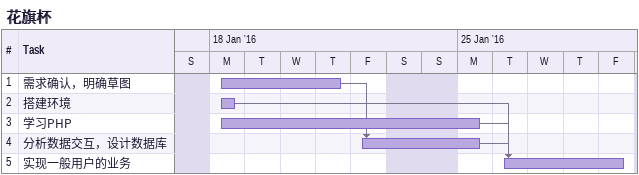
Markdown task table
花旗杯

| ID | Task | Start | Finish | Predecessors |
|---|---|---|---|---|
| 1 | 需求确认，明确草图 | 2016-01-18 | 2016-01-21 |  |
| 2 | 搭建环境 | 2016-01-18 | 2016-01-18 |  |
| 3 | 学习PHP | 2016-01-18 | 2016-01-25 |  |
| 4 | 分析数据交互，设计数据库 | 2016-01-22 | 2016-01-25 | 1 |
| 5 | 实现一般用户的业务 | 2016-01-26 | 2016-01-29 | 4, 2, 3 |
